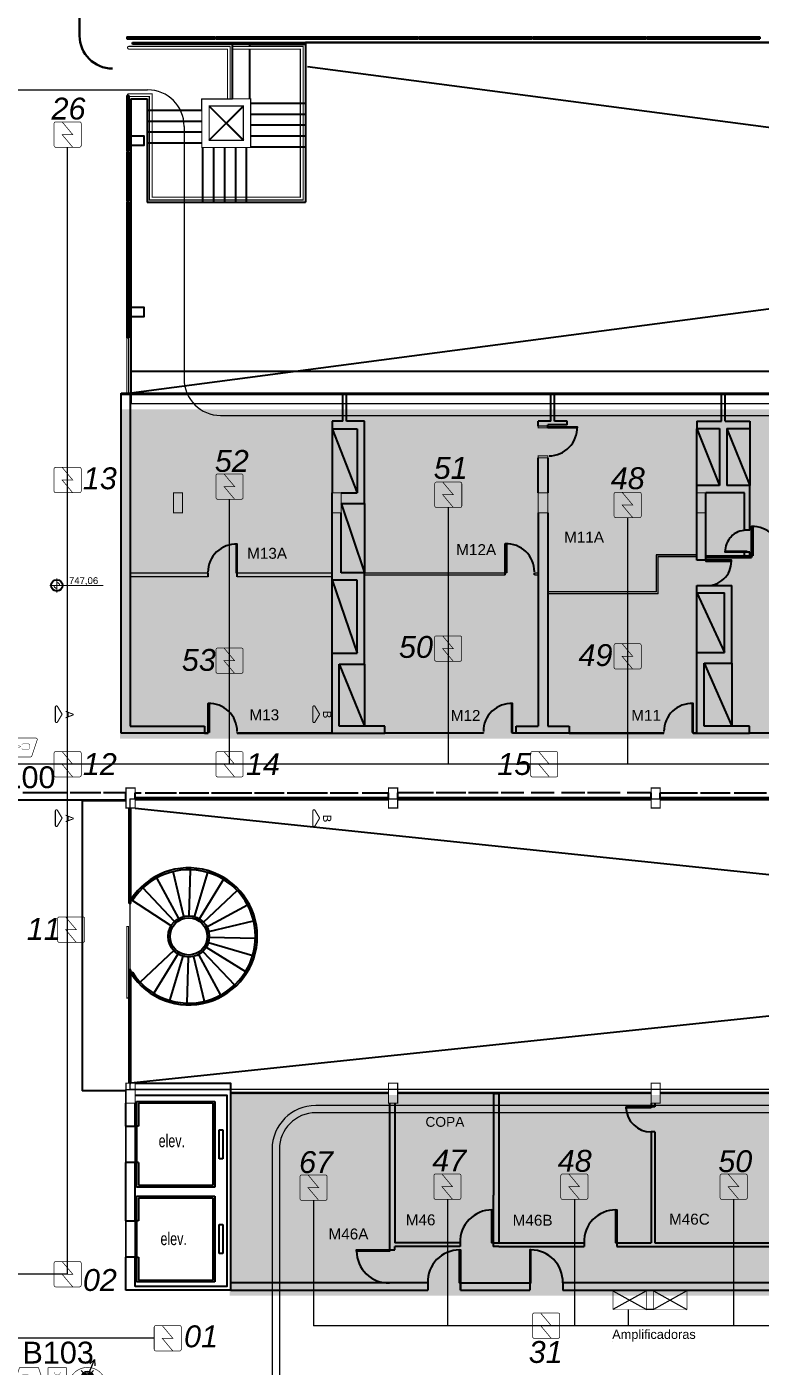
# Model space of a CAD drawing. Header units: metres. Extents: x -331 to 2982, y 362 to 2539.
# Drawn here: x 795.19 to 815.3, y 941.8 to 978.54 of the extents above; entities that cross this region are included whole.
import ezdxf
from ezdxf.enums import TextEntityAlignment as Align

# ---------------------------------------------------------------- set-up
doc = ezdxf.new("R2010")
doc.units = ezdxf.units.M
doc.layers.get('0').update_dxf_attribs({"color": 251})
doc.layers.add('_salas', color=251, linetype='Continuous', plot=False)
doc.layers.add('Botoeira_antiga', color=74, linetype='Continuous', lineweight=30)
for name, color, linetype in [('CX', 251, 'Continuous'), ('DET. FUMAÇA', 1, 'Continuous'), ('Div', 251, 'Continuous'), ('Est', 251, 'Continuous'), ('Pis', 251, 'Continuous'), ('vid', 251, 'Continuous')]:
    doc.layers.add(name, color=color, linetype=linetype)
doc.styles.add('ARIAL', font='arial.ttf')
doc.styles.get("Standard").update_dxf_attribs({"font": 'arial.ttf', "height": 0.3})
doc.styles.add('X3G_ENTITY_14169A73', font='arial.ttf', dxfattribs={"height": 0.6})
doc.styles.add('X3G_ENTITY_14169ADA', font='arial.ttf', dxfattribs={"height": 0.6})
doc.styles.add('X3G_ENTITY_14169C00', font='arial.ttf', dxfattribs={"height": 0.6})
doc.styles.add('X3G_ENTITY_14169C08', font='arial.ttf', dxfattribs={"height": 0.6})
doc.styles.add('X3G_ENTITY_14169C10', font='arial.ttf', dxfattribs={"height": 0.6})
doc.styles.add('X3G_ENTITY_14169C18', font='arial.ttf', dxfattribs={"height": 0.6})
doc.styles.add('X3G_ENTITY_14169C7B', font='arial.ttf', dxfattribs={"height": 0.6})
doc.styles.add('X3G_ENTITY_14169C7D', font='arial.ttf', dxfattribs={"height": 0.6})
doc.styles.add('X3G_ENTITY_14169C7F', font='arial.ttf', dxfattribs={"height": 0.6})
doc.styles.add('X3G_ENTITY_14169C81', font='arial.ttf', dxfattribs={"height": 0.6})
doc.styles.add('X3G_ENTITY_14169C83', font='arial.ttf', dxfattribs={"height": 0.6})
doc.styles.add('X3G_ENTITY_14169CCD', font='arial.ttf', dxfattribs={"height": 0.6})
doc.styles.add('X3G_ENTITY_14169CCF', font='arial.ttf', dxfattribs={"height": 0.6})
doc.styles.add('X3G_ENTITY_14169CD1', font='arial.ttf', dxfattribs={"height": 0.6})
doc.styles.add('X3G_ENTITY_14169CD3', font='arial.ttf', dxfattribs={"height": 0.6})
doc.styles.add('X3G_ENTITY_14169CD5', font='arial.ttf', dxfattribs={"height": 0.6})
doc.styles.add('X3G_ENTITY_14169CD7', font='arial.ttf', dxfattribs={"height": 0.6})
doc.styles.add('X3G_ENTITY_14169DB4', font='arial.ttf', dxfattribs={"height": 0.6})
doc.styles.add('X3G_ENTITY_14169DBC', font='arial.ttf', dxfattribs={"height": 0.6})
doc.styles.add('X3G_ENTITY_14169DDF', font='arial.ttf', dxfattribs={"height": 0.25})
doc.styles.add('X3G_ENTITY_1416B692', font='arial.ttf', dxfattribs={"height": 0.6})
doc.styles.add('X3G_ENTITY_1416B6E2', font='arial.ttf', dxfattribs={"height": 0.6})

# ---------------------------------------------------------------- blocks, each defined once
blk = doc.blocks.new('Detector de fumaça')
at = {"layer": 'DET. FUMAÇA', "linetype": 'Continuous', "lineweight": 15, "const_width": 0.0187}
blk.add_lwpolyline([(774.599, 539.816), (775.249, 539.816, -0.414214), (775.296, 539.769), (775.296, 539.167, -0.414214), (775.249, 539.12), (774.599, 539.12, -0.414214), (774.553, 539.167), (774.553, 539.769, -0.414214)], format="xyb", close=True, dxfattribs=at)
blk.add_lwpolyline([(774.773, 539.816), (775.064, 539.468), (774.773, 539.468), (775.064, 539.12)], dxfattribs=at)
blk = doc.blocks.new('WEW')
at = {"color": 1, "lineweight": 0, "true_color": 0xe60000}
for p, q in [((1781.244, 994.005), (1781.439, 994.482)), ((1781.439, 994.482), (1781.308, 994.36)), ((1781.439, 994.482), (1781.447, 994.302)), ((1781.075, 994.175), (1781.413, 993.836)), ((1781.413, 994.175), (1781.075, 993.836))]:
    blk.add_line(p, q, dxfattribs=at)
at = {"color": 1, "true_color": 0xe60000, "const_width": 0.0172}
for points in [[(1779.259, 993.747), (1780.023, 993.747, 0.511918), (1780.056, 993.793), (1779.907, 994.24, 0.322823), (1779.874, 994.263), (1779.408, 994.263, 0.322823), (1779.375, 994.24), (1779.226, 993.793, 0.511918)], [(1780.193, 994.263), (1780.641, 994.263, -0.414214), (1780.675, 994.229), (1780.675, 993.782, -0.414214), (1780.641, 993.747), (1780.193, 993.747, -0.414214), (1780.159, 993.782), (1780.159, 994.229, -0.414214)], [(1780.764, 993.748), (1781.724, 993.748, 0.435311), (1781.759, 993.784, 0.930949), (1780.73, 993.784, 0.435311)]]:
    blk.add_lwpolyline(points, format="xyb", close=True, dxfattribs=at)
at = {"color": 1, "true_color": 0xe60000, "const_width": 0.0086}
for points in [[(1779.463, 994.06), (1779.617, 994.06), (1779.652, 994.026), (1779.652, 993.936), (1779.617, 993.902), (1779.463, 993.902), (1779.428, 993.936), (1779.428, 994.026)], [(1779.832, 993.936), (1779.832, 994.026), (1779.802, 994.044), (1779.679, 993.981), (1779.802, 993.918)]]:
    blk.add_lwpolyline(points, close=True, dxfattribs=at)
for points in [[(1780.336, 994.135), (1780.338, 994.117), (1780.344, 994.099), (1780.351, 994.088), (1780.365, 994.073), (1780.373, 994.067), (1780.386, 994.06), (1780.397, 994.057), (1780.413, 994.055), (1780.421, 994.055), (1780.431, 994.056), (1780.45, 994.062), (1780.464, 994.07), (1780.477, 994.082), (1780.488, 994.096), (1780.494, 994.11), (1780.497, 994.122), (1780.498, 994.13), (1780.498, 994.136)], [(1780.417, 993.837), (1780.417, 994.055)]]:
    blk.add_lwpolyline(points, dxfattribs=at)
at = {"color": 1, "lineweight": 0, "true_color": 0xe60000}
for radius in [0.158, 0.119, 0.0774]:
    blk.add_circle((1781.244, 994.005), radius, dxfattribs=at)
blk = doc.blocks.new('XR_BL2_2 PAV_REV02$0$PILAR_PASSARELA')
at = {"layer": 'Est'}
blk.add_lwpolyline([(-20, 12.5), (20, 12.5), (20, -12.5), (-20, -12.5)], close=True, dxfattribs=at)
blk = doc.blocks.new('porta .8')
at = {"layer": 'CX', "ltscale": 8}
blk.add_lwpolyline([(0.03, 0), (0, 0), (0, 0.8), (0.03, 0.8)], close=True, dxfattribs=at)
at = {"layer": 'CX', "color": 1, "ltscale": 8}
blk.add_arc((0.029, 0.03), 0.771, 0, 92.1894, dxfattribs=at)

msp = doc.modelspace()

# ---------------------------------------------------------------- hatches: boundary and pattern name
at = {"layer": '_salas', "transparency": 33554559}
h = msp.add_hatch(color=256, dxfattribs=at)
h.dxf.hatch_style = 1
h.paths.add_polyline_path([(870.156, 968.046), (797.751, 968.046), (797.751, 959.011), (870.156, 959.011)])
h = msp.add_hatch(color=256, dxfattribs=at)
h.dxf.hatch_style = 1
h.paths.add_polyline_path([(864.556, 949.236), (800.756, 949.236), (800.756, 943.736), (864.556, 943.736)])

# ---------------------------------------------------------------- linework, layer by layer
at = {"lineweight": 0}
for p, q in [((866.078, 978.108), (802.833, 978.108)), ((802.833, 978.108), (802.833, 978.069))]:
    msp.add_line(p, q, dxfattribs=at)
for points in [[(798.493, 976.249), (799.993, 976.249), (799.993, 976.569), (800.833, 976.569), (800.833, 978.069), (802.833, 978.069), (802.833, 973.729), (798.493, 973.729)], [(870.049, 949.386), (798.029, 949.386), (798.029, 957.366), (870.049, 957.366)], [(797.914, 949.386), (800.789, 949.386), (800.789, 943.886), (797.914, 943.886)]]:
    msp.add_lwpolyline(points, close=True, dxfattribs=at)
msp.add_lwpolyline([(798.493, 976.249), (798.493, 976.569), (798.053, 976.569), (798.053, 968.206), (870.859, 968.212), (870.858, 976.568), (870.418, 976.568), (870.418, 976.248)], dxfattribs=at)
at = {"layer": 'Botoeira_antiga'}
msp.add_line((796.641, 978.298), (796.641, 981.092), dxfattribs=at)
msp.add_arc((797.541, 978.298), 0.9, 180, 270, dxfattribs=at)
at = {"layer": 'CX', "ltscale": 8}
for points in [[(815.099, 964.031), (815.069, 964.031), (815.069, 964.831), (815.099, 964.831)], [(800.934, 963.551), (800.964, 963.551), (800.964, 964.351), (800.934, 964.351)], [(808.344, 963.561), (808.314, 963.561), (808.314, 964.361), (808.344, 964.361)], [(813.814, 963.912), (813.814, 963.882), (814.514, 963.882), (814.514, 963.912)], [(814.944, 964.154), (814.944, 964.131), (814.344, 964.131), (814.344, 964.154)], [(800.194, 959.181), (800.164, 959.181), (800.164, 959.981), (800.194, 959.981)], [(808.484, 959.181), (808.514, 959.181), (808.514, 959.981), (808.484, 959.981)], [(813.434, 959.181), (813.464, 959.181), (813.464, 959.981), (813.434, 959.981)], [(807.979, 945.186), (807.949, 945.186), (807.949, 946.086), (807.979, 946.086)], [(811.374, 945.186), (811.344, 945.186), (811.344, 946.086), (811.374, 946.086)], [(805.139, 944.986), (805.139, 944.956), (804.239, 944.956), (804.239, 944.986)], [(807.089, 944.086), (807.059, 944.086), (807.059, 944.986), (807.089, 944.986)], [(808.989, 944.086), (809.019, 944.086), (809.019, 944.986), (808.989, 944.986)]]:
    msp.add_lwpolyline(points, close=True, dxfattribs=at)
at = {"layer": 'CX', "color": 251, "ltscale": 8, "true_color": 0x606060}
for centre, radius, start, end in [((814.921, 964.153), 0.578, 90, 182.1894), ((815.098, 964.061), 0.771, 0, 92.1894), ((800.934, 963.581), 0.771, 87.8106, 180), ((808.343, 963.591), 0.771, 0, 92.1894), ((813.843, 963.882), 0.671, 267.4911, 0), ((800.193, 959.211), 0.771, 0, 92.1894), ((808.484, 959.211), 0.771, 87.8106, 180), ((813.434, 959.211), 0.771, 87.8106, 180), ((807.949, 945.216), 0.871, 90, 181.942), ((811.344, 945.216), 0.871, 90, 181.942), ((805.109, 944.956), 0.871, 180, 271.942), ((807.059, 944.116), 0.871, 90, 181.942), ((809.019, 944.116), 0.871, 358.058, 90)]:
    msp.add_arc(centre, radius, start, end, dxfattribs=at)
at = {"layer": 'DET. FUMAÇA', "color": 144, "linetype": 'Continuous', "lineweight": 0}
msp.add_lwpolyline([(812.375, 943.353), (812.184, 943.353)], dxfattribs=at)
at = {"layer": 'Div', "color": 230, "linetype": 'Continuous', "lineweight": 0}
for p, q in [((794.265, 976.812), (798.508, 976.812)), ((799.508, 975.812), (799.508, 968.879)), ((800.508, 967.879), (876.31, 967.879)), ((876.51, 948.95), (803.119, 948.95)), ((876.51, 948.75), (803.119, 948.75)), ((801.919, 947.75), (801.919, 937.348)), ((802.119, 947.75), (802.119, 937.348))]:
    msp.add_line(p, q, dxfattribs=at)
at = {"layer": 'Div', "color": 150, "linetype": 'Continuous', "lineweight": 0}
for p, q in [((796.314, 944.321), (796.314, 975.239)), ((800.753, 958.312), (800.753, 965.582)), ((806.751, 965.356), (806.751, 958.312)), ((811.669, 965.077), (811.669, 958.312)), ((871.965, 958.312), (772.389, 958.312)), ((803.057, 946.349), (803.057, 942.91)), ((806.728, 946.375), (806.728, 942.91)), ((810.208, 946.375), (810.208, 942.91)), ((814.576, 946.375), (814.576, 942.91)), ((796.314, 944.321), (772.96, 944.321)), ((811.686, 943.353), (811.686, 942.91)), ((812.169, 942.91), (803.057, 942.91)), ((888.337, 942.91), (812.169, 942.91)), ((798.687, 942.565), (794.587, 942.565))]:
    msp.add_line(p, q, dxfattribs=at)
at = {"layer": 'Div', "lineweight": 0}
for p, q in [((813.814, 963.981), (813.814, 964.031)), ((800.164, 963.451), (800.164, 963.551)), ((800.964, 963.451), (800.964, 963.551)), ((808.314, 963.511), (808.314, 963.561)), ((809.114, 963.511), (809.114, 963.561))]:
    msp.add_line(p, q, dxfattribs=at)
at = {"layer": 'Div', "lineweight": 0, "ltscale": 0.8}
for p, q in [((813.814, 964.031), (815.069, 964.031)), ((813.814, 963.981), (815.069, 963.981)), ((815.069, 964.031), (815.069, 963.981))]:
    msp.add_line(p, q, dxfattribs=at)
at = {"layer": 'Div', "color": 182, "linetype": 'Continuous', "lineweight": 0}
for p, q in [((811.266, 943.865), (812.184, 943.353)), ((812.184, 943.865), (811.266, 943.353)), ((812.375, 943.865), (813.293, 943.353)), ((813.293, 943.865), (812.375, 943.353))]:
    msp.add_line(p, q, dxfattribs=at)
at = {"layer": 'Div', "linetype": 'Continuous', "lineweight": 0}
for points in [[(812.459, 963.041), (812.459, 964.061), (813.564, 964.061)], [(812.509, 962.991), (812.509, 964.011), (813.564, 964.011)]]:
    msp.add_lwpolyline(points, dxfattribs=at)
at = {"layer": 'Div', "lineweight": 0}
for points in [[(800.164, 963.551), (798.033, 963.551)], [(803.564, 963.551), (800.964, 963.551)], [(804.454, 963.561), (808.314, 963.561)], [(804.454, 963.511), (808.314, 963.511)], [(809.114, 963.561), (809.214, 963.561)], [(809.114, 963.511), (809.214, 963.511)], [(800.164, 963.451), (798.033, 963.451)], [(803.564, 963.451), (800.964, 963.451)], [(812.459, 963.041), (809.484, 963.041)], [(812.509, 962.991), (809.484, 962.991)]]:
    msp.add_lwpolyline(points, dxfattribs=at)
at = {"layer": 'Div', "color": 182, "linetype": 'Continuous', "lineweight": 0, "const_width": 0.0168}
for points in [[(811.266, 943.865), (812.184, 943.865), (812.184, 943.353), (811.266, 943.353)], [(812.375, 943.865), (813.293, 943.865), (813.293, 943.353), (812.375, 943.353)]]:
    msp.add_lwpolyline(points, close=True, dxfattribs=at)
at = {"layer": 'Div', "color": 230, "linetype": 'Continuous', "lineweight": 0}
for centre, radius, start, end in [((798.508, 975.812), 1, 0, 90), ((800.508, 968.879), 1, 180, 270), ((803.119, 947.75), 1.2, 90, 180), ((803.119, 947.75), 1, 90, 180)]:
    msp.add_arc(centre, radius, start, end, dxfattribs=at)
at = {"layer": 'Pis'}
for p, q in [((797.939, 978.264), (797.939, 978.214)), ((797.939, 978.264), (800.359, 978.264)), ((797.939, 978.214), (800.359, 978.214)), ((800.375, 978.264), (800.375, 978.214)), ((800.375, 978.264), (802.796, 978.264)), ((800.375, 978.214), (802.796, 978.214)), ((802.812, 978.264), (802.812, 978.214)), ((802.812, 978.264), (805.921, 978.264)), ((802.812, 978.214), (805.921, 978.214)), ((805.921, 978.264), (805.921, 978.214)), ((805.937, 978.264), (805.937, 978.214)), ((805.937, 978.264), (809.046, 978.264)), ((805.937, 978.214), (809.046, 978.214)), ((809.046, 978.264), (809.046, 978.214)), ((809.062, 978.264), (809.062, 978.214)), ((809.062, 978.264), (812.171, 978.264)), ((809.062, 978.214), (812.171, 978.214)), ((812.171, 978.264), (812.171, 978.214)), ((812.185, 978.264), (812.185, 978.214)), ((812.185, 978.264), (815.294, 978.264)), ((812.185, 978.214), (815.294, 978.214)), ((815.294, 978.264), (815.294, 978.214)), ((798.094, 978.108), (870.859, 978.108)), ((798.094, 978.069), (798.094, 978.108)), ((800.833, 978.069), (798.094, 978.069)), ((800.833, 976.569), (800.833, 978.069)), ((801.313, 978.007), (801.313, 978.069)), ((801.313, 978.069), (802.833, 978.069)), ((801.313, 976.569), (801.313, 977.931)), ((866.078, 978.108), (802.833, 978.108)), ((802.833, 978.108), (802.833, 978.069)), ((802.833, 978.069), (802.833, 973.729)), ((866.058, 977.456), (798.054, 968.489)), ((802.894, 977.455), (870.859, 968.489)), ((797.939, 976.656), (797.989, 976.656)), ((797.939, 976.656), (797.939, 975.13)), ((797.989, 976.656), (797.989, 975.13)), ((798.053, 976.569), (798.493, 976.569)), ((798.053, 975.543), (798.053, 976.569)), ((798.493, 976.569), (798.493, 973.729)), ((800.193, 976.369), (801.133, 975.429)), ((800.193, 975.429), (801.133, 976.369)), ((800.213, 976.349), (801.113, 975.449)), ((800.213, 975.449), (801.113, 976.349)), ((801.333, 976.449), (802.833, 976.449)), ((799.993, 976.249), (798.493, 976.249)), ((801.333, 976.149), (802.833, 976.149)), ((799.993, 975.949), (798.493, 975.949)), ((799.993, 975.649), (798.493, 975.649)), ((801.333, 975.849), (802.833, 975.849)), ((798.054, 970.841), (798.054, 975.293)), ((799.993, 975.349), (798.493, 975.349)), ((800.013, 975.229), (800.013, 973.729)), ((800.313, 975.229), (800.313, 973.729)), ((800.613, 975.229), (800.613, 973.729)), ((800.913, 975.229), (800.913, 973.729)), ((801.213, 975.229), (801.213, 973.729)), ((801.333, 975.549), (802.833, 975.549)), ((801.333, 975.249), (802.833, 975.249)), ((797.939, 975.13), (797.989, 975.13)), ((797.939, 975.114), (797.989, 975.114)), ((797.939, 975.114), (797.939, 973.746)), ((797.989, 975.114), (797.989, 973.746)), ((797.939, 973.746), (797.989, 973.746)), ((797.989, 973.73), (797.939, 973.73)), ((797.939, 973.73), (797.939, 971.88)), ((797.989, 973.73), (797.989, 971.88)), ((798.493, 973.729), (802.833, 973.729)), ((797.989, 971.88), (797.939, 971.88)), ((797.989, 971.864), (797.939, 971.864)), ((797.939, 971.864), (797.939, 970.014)), ((797.989, 971.864), (797.989, 970.014)), ((798.054, 968.489), (798.054, 970.591)), ((797.989, 970.014), (797.939, 970.014)), ((869.959, 969.086), (798.033, 969.086)), ((797.783, 968.489), (869.959, 968.489)), ((797.783, 968.469), (797.783, 968.489)), ((797.783, 959.161), (797.783, 968.469)), ((797.783, 968.469), (799.664, 968.469)), ((798.033, 968.469), (798.033, 959.361)), ((799.664, 968.469), (803.964, 968.469)), ((803.864, 967.721), (803.864, 968.469)), ((803.864, 968.469), (803.964, 968.469)), ((803.964, 968.469), (809.664, 968.469)), ((803.964, 967.721), (803.964, 968.469)), ((809.564, 967.721), (809.564, 968.469)), ((809.664, 968.469), (809.564, 968.469)), ((809.664, 968.469), (814.341, 968.469)), ((809.664, 967.721), (809.664, 968.469)), ((814.241, 967.721), (814.241, 968.469)), ((814.341, 968.469), (814.241, 968.469)), ((814.341, 968.469), (819.664, 968.469)), ((814.341, 967.721), (814.341, 968.469)), ((803.564, 967.721), (803.564, 967.521)), ((803.864, 967.721), (803.564, 967.721)), ((803.564, 967.511), (804.254, 967.511)), ((803.564, 967.511), (803.564, 965.761)), ((803.564, 967.511), (804.254, 965.761)), ((804.454, 967.721), (803.964, 967.721)), ((804.254, 967.511), (804.254, 965.761)), ((804.454, 965.461), (804.454, 967.721)), ((809.214, 967.591), (809.214, 967.721)), ((809.564, 967.721), (809.214, 967.721)), ((810.014, 967.621), (809.484, 967.621)), ((809.484, 967.591), (809.484, 967.621)), ((810.014, 967.721), (809.664, 967.721)), ((810.014, 967.621), (810.014, 967.721)), ((813.564, 967.721), (814.241, 967.721)), ((813.564, 967.721), (813.564, 967.521)), ((813.564, 967.521), (814.191, 967.521)), ((813.564, 965.961), (813.564, 967.511)), ((813.564, 967.511), (814.191, 965.961)), ((814.191, 967.521), (814.191, 965.961)), ((814.341, 967.721), (815.019, 967.721)), ((814.391, 967.521), (815.019, 967.521)), ((814.391, 967.521), (814.391, 965.961)), ((814.391, 967.511), (815.019, 965.961)), ((815.019, 967.721), (815.019, 967.521)), ((815.019, 967.511), (815.019, 965.961)), ((809.214, 965.761), (809.214, 966.721)), ((809.484, 966.721), (809.484, 965.761)), ((803.564, 963.361), (803.564, 965.761)), ((803.814, 965.761), (804.254, 965.761)), ((814.191, 965.961), (813.564, 965.961)), ((813.564, 963.912), (813.564, 965.961)), ((813.814, 963.912), (813.814, 965.761)), ((814.869, 965.761), (813.814, 965.761)), ((815.019, 965.961), (814.391, 965.961)), ((814.869, 964.731), (814.869, 965.761)), ((815.019, 964.731), (815.019, 965.961)), ((803.814, 965.461), (804.454, 965.461)), ((803.814, 965.461), (804.454, 963.561)), ((804.454, 965.461), (804.454, 963.561)), ((803.814, 963.561), (803.814, 965.211)), ((809.214, 965.211), (809.214, 959.361)), ((809.484, 965.211), (809.484, 959.361)), ((815.019, 964.731), (814.869, 964.731)), ((813.814, 963.912), (813.564, 963.912)), ((813.814, 963.981), (813.814, 964.031)), ((813.814, 964.031), (815.069, 964.031)), ((813.814, 963.981), (815.069, 963.981)), ((814.869, 964.031), (814.869, 964.131)), ((815.019, 964.131), (814.869, 964.131)), ((814.869, 964.031), (815.019, 964.031)), ((815.019, 964.031), (815.019, 964.131)), ((815.069, 964.031), (815.069, 963.981)), ((800.164, 963.451), (800.164, 963.551)), ((800.964, 963.451), (800.964, 963.551)), ((804.454, 963.561), (803.814, 963.561)), ((804.454, 961.061), (804.454, 963.561)), ((808.314, 963.511), (808.314, 963.561)), ((809.114, 963.511), (809.114, 963.561)), ((803.564, 961.361), (803.564, 963.361)), ((804.254, 963.361), (803.564, 963.361)), ((803.564, 963.361), (804.254, 961.361)), ((804.254, 961.361), (804.254, 963.361)), ((813.564, 963.212), (814.524, 963.212)), ((813.564, 963.012), (813.564, 963.212)), ((814.524, 961.081), (814.524, 963.212)), ((813.564, 963.012), (814.324, 963.012)), ((813.564, 961.381), (813.564, 963.012)), ((813.564, 963.012), (814.324, 961.381)), ((814.324, 961.381), (814.324, 963.012)), ((803.564, 961.361), (804.254, 961.361)), ((803.564, 959.161), (803.564, 961.361)), ((813.564, 959.161), (813.564, 961.381)), ((813.564, 961.381), (814.324, 961.381)), ((803.764, 961.061), (804.454, 961.061)), ((803.764, 959.361), (803.764, 961.061)), ((803.764, 961.061), (804.454, 959.361)), ((804.454, 961.061), (804.454, 959.361)), ((813.764, 959.361), (813.764, 961.081)), ((813.764, 961.081), (814.524, 961.081)), ((813.764, 961.081), (814.524, 959.361)), ((814.524, 961.081), (814.524, 959.361)), ((800.064, 959.161), (797.783, 959.161)), ((798.033, 959.361), (800.064, 959.361)), ((800.064, 959.361), (800.064, 959.161)), ((800.064, 959.161), (800.164, 959.161)), ((800.064, 959.161), (800.164, 959.161)), ((800.064, 959.161), (800.164, 959.161)), ((800.164, 959.161), (800.164, 959.181)), ((800.164, 959.161), (800.164, 959.181)), ((800.164, 959.161), (800.164, 959.181)), ((800.964, 959.161), (800.964, 959.181)), ((800.964, 959.161), (803.564, 959.161)), ((803.564, 959.161), (805.014, 959.161)), ((805.014, 959.361), (803.764, 959.361)), ((805.014, 959.161), (805.014, 959.361)), ((807.714, 959.161), (805.014, 959.161)), ((807.714, 959.161), (807.714, 959.181)), ((808.514, 959.161), (808.514, 959.181)), ((808.514, 959.161), (808.514, 959.181)), ((808.614, 959.161), (808.514, 959.161)), ((808.614, 959.161), (808.514, 959.161)), ((808.614, 959.361), (809.214, 959.361)), ((808.614, 959.161), (808.614, 959.361)), ((810.064, 959.161), (808.614, 959.161)), ((809.484, 959.361), (810.064, 959.361)), ((810.064, 959.361), (810.064, 959.161)), ((810.064, 959.161), (812.664, 959.161)), ((812.664, 959.161), (812.664, 959.181)), ((813.464, 959.161), (813.464, 959.181)), ((813.464, 959.161), (813.464, 959.181)), ((813.464, 959.161), (813.564, 959.161)), ((813.564, 959.161), (815.014, 959.161)), ((815.014, 959.361), (813.764, 959.361)), ((815.014, 959.161), (815.014, 959.361)), ((815.974, 959.161), (815.014, 959.161)), ((792.939, 957.336), (797.914, 957.336)), ((796.306, 957.526), (795.084, 957.526)), ((797.226, 957.526), (796.381, 957.526)), ((796.714, 957.311), (796.714, 949.356)), ((797.914, 957.311), (796.714, 957.311)), ((796.734, 957.311), (796.714, 957.311)), ((797.914, 957.526), (797.301, 957.526)), ((797.914, 957.336), (797.914, 957.526)), ((798.164, 957.526), (798.334, 957.526)), ((798.164, 957.346), (798.164, 957.526)), ((798.164, 957.396), (805.114, 957.396)), ((798.164, 957.346), (805.114, 957.346)), ((798.164, 957.346), (805.114, 957.346)), ((798.444, 957.526), (799.301, 957.526)), ((799.376, 957.526), (800.187, 957.526)), ((800.262, 957.526), (801.367, 957.526)), ((801.442, 957.526), (802.255, 957.526)), ((802.33, 957.526), (803.436, 957.526)), ((803.511, 957.526), (804.284, 957.526)), ((804.394, 957.526), (805.114, 957.526)), ((805.114, 957.346), (805.114, 957.526)), ((806.347, 957.526), (805.364, 957.526)), ((805.364, 957.346), (805.364, 957.526)), ((805.364, 957.396), (812.314, 957.396)), ((805.364, 957.346), (812.314, 957.346)), ((812.314, 957.346), (805.364, 957.346)), ((807.235, 957.526), (806.422, 957.526)), ((808.122, 957.526), (807.31, 957.526)), ((808.824, 957.526), (808.197, 957.526)), ((809.654, 957.526), (809.024, 957.526)), ((810.495, 957.526), (809.854, 957.526)), ((811.467, 957.526), (810.57, 957.526)), ((812.314, 957.526), (811.652, 957.526)), ((812.314, 957.346), (812.314, 957.526)), ((812.564, 957.526), (813.589, 957.526)), ((812.564, 957.346), (812.564, 957.526)), ((812.564, 957.396), (819.514, 957.396)), ((812.564, 957.346), (819.514, 957.346)), ((812.564, 957.346), (819.514, 957.346)), ((813.664, 957.526), (814.484, 957.526)), ((814.594, 957.526), (815.475, 957.526)), ((797.999, 954.488), (797.999, 957.111)), ((798.029, 957.111), (798.049, 957.111)), ((869.889, 957.111), (798.049, 949.561)), ((798.049, 954.488), (798.049, 957.111)), ((798.164, 957.111), (870.029, 949.561)), ((799.65, 954.152), (799.684, 955.417)), ((799.365, 954.084), (798.763, 955.197)), ((799.503, 954.137), (799.209, 955.368)), ((799.795, 954.129), (800.156, 955.342)), ((799.93, 954.069), (800.592, 955.147)), ((799.246, 953.998), (798.376, 954.917)), ((800.044, 953.976), (800.963, 954.845)), ((798.049, 954.488), (797.999, 954.488)), ((799.153, 953.883), (798.049, 954.598)), ((800.131, 953.856), (801.243, 954.459)), ((800.184, 953.719), (801.414, 954.012)), ((800.199, 953.572), (801.463, 953.537)), ((799.224, 953.199), (798.305, 952.33)), ((800.022, 953.177), (800.892, 952.258)), ((800.115, 953.292), (801.193, 952.629)), ((800.176, 953.426), (801.388, 953.065)), ((799.338, 953.106), (798.676, 952.029)), ((799.473, 953.046), (799.112, 951.834)), ((799.618, 953.023), (799.584, 951.758)), ((799.765, 953.038), (800.059, 951.808)), ((799.903, 953.091), (800.505, 951.978)), ((797.999, 949.561), (797.999, 952.669)), ((798.049, 952.669), (797.999, 952.669)), ((798.049, 949.561), (798.049, 952.669)), ((798.09, 952.605), (798.049, 952.577)), ((798.029, 949.561), (798.049, 949.561)), ((798.164, 949.561), (800.789, 949.561)), ((800.689, 949.561), (800.789, 949.561)), ((800.789, 943.886), (800.789, 949.561)), ((797.914, 949.356), (796.714, 949.356)), ((798.164, 949.236), (800.689, 949.236)), ((800.689, 943.986), (800.689, 949.236)), ((805.114, 949.296), (800.789, 949.296)), ((805.114, 949.276), (800.789, 949.276)), ((812.314, 949.296), (805.364, 949.296)), ((812.314, 949.276), (805.364, 949.276)), ((807.989, 949.276), (807.989, 946.486)), ((807.989, 949.276), (808.139, 949.276)), ((808.139, 949.276), (808.139, 945.186)), ((811.574, 949.276), (811.474, 949.276)), ((819.514, 949.296), (812.564, 949.296)), ((819.514, 949.276), (812.564, 949.276)), ((797.914, 948.386), (797.914, 949.011)), ((798.164, 948.386), (798.164, 949.011)), ((798.204, 949.061), (800.354, 949.061)), ((798.204, 948.386), (798.204, 949.061)), ((800.304, 949.011), (798.254, 949.011)), ((798.254, 949.011), (798.254, 948.386)), ((800.304, 946.761), (800.304, 949.011)), ((800.354, 949.061), (800.354, 946.711)), ((805.139, 949.011), (805.139, 945.086)), ((805.289, 949.011), (805.289, 945.186)), ((811.624, 948.916), (811.624, 948.886)), ((811.624, 948.916), (812.314, 948.916)), ((812.314, 948.886), (811.624, 948.886)), ((812.314, 949.011), (812.314, 948.916)), ((812.414, 948.916), (812.314, 948.916)), ((812.314, 948.916), (812.314, 948.886)), ((812.414, 949.011), (812.414, 948.916)), ((797.914, 948.386), (798.164, 948.386)), ((798.164, 948.386), (798.164, 947.386)), ((798.204, 948.386), (798.204, 947.386)), ((798.254, 948.386), (798.204, 948.386)), ((800.471, 947.486), (800.471, 948.286)), ((800.471, 948.286), (800.571, 948.286)), ((800.571, 948.286), (800.571, 947.486)), ((812.314, 948.226), (812.314, 945.186)), ((812.414, 948.226), (812.314, 948.226)), ((812.414, 948.226), (812.414, 945.186)), ((797.914, 945.786), (797.914, 947.386)), ((798.164, 947.386), (797.914, 947.386)), ((798.164, 945.786), (798.164, 947.386)), ((798.204, 946.711), (798.204, 947.386)), ((798.254, 947.386), (798.204, 947.386)), ((798.254, 947.386), (798.254, 946.761)), ((800.571, 947.486), (800.471, 947.486)), ((800.354, 946.711), (798.204, 946.711)), ((798.254, 946.761), (800.304, 946.761)), ((798.204, 946.461), (800.354, 946.461)), ((798.204, 945.786), (798.204, 946.461)), ((798.254, 946.411), (798.254, 945.786)), ((800.304, 946.411), (798.254, 946.411)), ((800.304, 944.161), (800.304, 946.411)), ((800.354, 946.461), (800.354, 944.111)), ((807.989, 945.186), (807.989, 946.486)), ((797.914, 945.786), (798.164, 945.786)), ((798.164, 945.786), (798.164, 944.786)), ((798.254, 945.786), (798.204, 945.786)), ((798.204, 945.786), (798.204, 944.786)), ((800.471, 944.886), (800.471, 945.686)), ((800.471, 945.686), (800.571, 945.686)), ((800.571, 945.686), (800.571, 944.886)), ((807.079, 945.186), (805.289, 945.186)), ((807.079, 945.186), (807.079, 945.086)), ((807.989, 945.186), (807.949, 945.186)), ((807.979, 945.186), (810.474, 945.186)), ((807.979, 945.186), (807.979, 945.086)), ((810.474, 945.186), (810.474, 945.086)), ((811.374, 945.186), (811.374, 945.086)), ((811.374, 945.186), (812.314, 945.186)), ((812.414, 945.186), (815.689, 945.186)), ((797.914, 943.886), (797.914, 944.786)), ((798.164, 944.786), (797.914, 944.786)), ((798.164, 943.986), (798.164, 944.786)), ((798.204, 944.111), (798.204, 944.786)), ((798.204, 944.786), (798.254, 944.786)), ((798.254, 944.786), (798.254, 944.161)), ((800.571, 944.886), (800.471, 944.886)), ((805.139, 945.086), (805.139, 944.986)), ((805.139, 944.986), (805.289, 944.986)), ((807.079, 945.086), (805.289, 945.086)), ((805.289, 944.986), (805.289, 945.086)), ((807.989, 945.086), (807.979, 945.086)), ((808.139, 945.086), (807.989, 945.086)), ((808.139, 945.086), (810.474, 945.086)), ((811.374, 945.086), (811.574, 945.086)), ((811.574, 945.086), (815.689, 945.086)), ((800.689, 943.986), (798.164, 943.986)), ((800.354, 944.111), (798.204, 944.111)), ((798.254, 944.161), (800.304, 944.161)), ((806.189, 944.086), (800.789, 944.086)), ((806.189, 944.086), (806.189, 943.886)), ((807.089, 944.086), (807.089, 943.886)), ((807.089, 944.086), (808.989, 944.086)), ((807.089, 943.886), (807.089, 944.086)), ((808.989, 944.086), (808.989, 943.886)), ((808.989, 944.086), (808.989, 943.886)), ((818.739, 944.086), (809.889, 944.086)), ((809.889, 944.086), (809.889, 943.886)), ((800.789, 943.886), (797.914, 943.886)), ((800.789, 943.886), (806.189, 943.886)), ((807.089, 943.886), (808.989, 943.886)), ((809.889, 943.886), (818.739, 943.886))]:
    msp.add_line(p, q, dxfattribs=at)
at = {"layer": 'Pis', "const_width": 0.03}
for points in [[(800.833, 978.007), (802.771, 978.007), (802.771, 973.791), (798.555, 973.791), (798.555, 976.631), (797.993, 976.631, -1), (797.993, 976.707), (798.631, 976.707), (798.631, 973.867), (802.695, 973.867), (802.695, 977.931), (800.833, 977.931)], [(800.771, 976.569), (800.771, 978.007), (797.996, 978.007, 1), (797.996, 977.931), (800.695, 977.931), (800.695, 976.569)], [(796.018, 963.14, -0.414214), (795.94, 963.218, -1)], [(796.096, 963.218, 0.414214), (796.018, 963.296, 1)], [(796.163, 959.684), (796.035, 959.897, 0.760667), (795.978, 959.881), (795.978, 959.486, 0.760667), (796.035, 959.47), (796.163, 959.684)], [(803.225, 959.684), (803.097, 959.897, 0.760667), (803.039, 959.881), (803.039, 959.486, 0.760667), (803.097, 959.47), (803.225, 959.684)], [(796.163, 956.834), (796.035, 956.62, -0.760667), (795.978, 956.636), (795.978, 957.031, -0.760667), (796.035, 957.047), (796.163, 956.834)], [(803.225, 956.834), (803.097, 956.62, -0.760667), (803.039, 956.636), (803.039, 957.031, -0.760667), (803.097, 957.047), (803.225, 956.834)]]:
    msp.add_lwpolyline(points, format="xyb", dxfattribs=at)
for points in [[(798.493, 976.249), (799.993, 976.249), (799.993, 976.569), (800.833, 976.569), (800.833, 978.069), (802.833, 978.069), (802.833, 973.729), (798.493, 973.729)], [(801.333, 976.569), (799.993, 976.569), (799.993, 975.229), (801.333, 975.229)], [(801.133, 976.369), (801.133, 975.429), (800.193, 975.429), (800.193, 976.369)], [(797.939, 970.006), (797.989, 970.006), (797.989, 968.499), (797.939, 968.499)], [(809.484, 967.591), (809.214, 967.591), (809.214, 967.541), (809.484, 967.541)], [(809.484, 966.771), (809.214, 966.771), (809.214, 966.721), (809.484, 966.721)], [(799.214, 965.211), (799.214, 965.761), (799.464, 965.761), (799.464, 965.211)], [(803.564, 965.211), (803.564, 965.761), (803.814, 965.761), (803.814, 965.211)], [(803.564, 965.211), (803.564, 965.761), (803.814, 965.761), (803.814, 965.211)], [(809.214, 965.211), (809.214, 965.761), (809.484, 965.761), (809.484, 965.211)], [(813.564, 965.211), (813.564, 965.761), (813.814, 965.761), (813.814, 965.211)], [(797.914, 957.111), (797.914, 957.661), (798.164, 957.661), (798.164, 957.111)], [(805.114, 957.111), (805.114, 957.661), (805.364, 957.661), (805.364, 957.111)], [(812.314, 957.111), (812.314, 957.661), (812.564, 957.661), (812.564, 957.111)], [(870.049, 949.386), (798.029, 949.386), (798.029, 957.366), (870.049, 957.366)], [(797.938, 953.864), (797.938, 951.898), (797.985, 951.898), (797.985, 953.864)], [(797.914, 949.011), (797.914, 949.561), (798.164, 949.561), (798.164, 949.011)], [(805.114, 949.011), (805.114, 949.561), (805.364, 949.561), (805.364, 949.011)], [(812.314, 949.011), (812.314, 949.561), (812.564, 949.561), (812.564, 949.011)], [(797.914, 949.386), (800.789, 949.386), (800.789, 943.886), (797.914, 943.886)], [(798.164, 949.011), (797.914, 949.011), (797.914, 948.386), (798.164, 948.386)], [(798.164, 947.386), (797.914, 947.386), (797.914, 945.786), (798.164, 945.786)], [(800.789, 944.086), (806.189, 944.086), (806.189, 943.886), (800.789, 943.886)], [(809.889, 944.086), (818.739, 944.086), (818.739, 943.886), (809.889, 943.886)]]:
    msp.add_lwpolyline(points, close=True, dxfattribs=at)
for points in [[(798.493, 976.249), (798.493, 976.569), (798.053, 976.569), (798.053, 968.206), (870.859, 968.212), (870.858, 976.568), (870.418, 976.568), (870.418, 976.248)], [(812.459, 963.041), (812.459, 964.061), (813.564, 964.061)], [(812.509, 962.991), (812.509, 964.011), (813.564, 964.011)], [(800.164, 963.551), (798.033, 963.551)], [(800.164, 963.451), (798.033, 963.451)], [(803.564, 963.551), (800.964, 963.551)], [(803.564, 963.451), (800.964, 963.451)], [(804.454, 963.561), (808.314, 963.561)], [(804.454, 963.511), (808.314, 963.511)], [(809.114, 963.561), (809.214, 963.561)], [(809.114, 963.511), (809.214, 963.511)], [(795.823, 963.218), (797.294, 963.218)], [(796.018, 963.023), (796.018, 963.413)], [(812.459, 963.041), (809.484, 963.041)], [(812.509, 962.991), (809.484, 962.991)], [(800.164, 959.181), (800.064, 959.181)], [(800.164, 959.181), (800.064, 959.181)], [(800.164, 959.181), (800.064, 959.181)], [(803.564, 959.181), (800.964, 959.181)], [(805.014, 959.181), (807.714, 959.181)], [(808.514, 959.181), (808.614, 959.181)], [(808.514, 959.181), (808.614, 959.181)], [(812.664, 959.181), (810.064, 959.181)], [(813.564, 959.181), (813.464, 959.181)], [(815.014, 959.181), (815.974, 959.181)], [(798.164, 949.236), (800.689, 949.236), (800.689, 943.986), (798.164, 943.986), (798.164, 944.786), (797.914, 944.786), (797.914, 943.886), (800.789, 943.886), (800.789, 944.086), (800.789, 949.561), (800.689, 949.561), (798.164, 949.561)]]:
    msp.add_lwpolyline(points, dxfattribs=at)
at = {"layer": 'Pis'}
for centre, radius in [((796.018, 963.218), 0.156), ((799.634, 953.588), 0.565), ((799.634, 953.588), 0.51)]:
    msp.add_circle(centre, radius, dxfattribs=at)
for centre, radius, start, end in [((799.634, 953.588), 1.88, 212.511, 147.489), ((799.634, 953.588), 1.83, 212.4861, 147.5), ((812.314, 948.917), 0.691, 182.5874, 269.9587)]:
    msp.add_arc(centre, radius, start, end, dxfattribs=at)
at = {"layer": 'vid', "color": 182}
msp.add_line((811.246, 942.473), (811.246, 942.473), dxfattribs=at)
msp.add_line((811.246, 942.473), (811.246, 942.473), dxfattribs=at)
msp.add_line((811.246, 942.473), (811.246, 942.473), dxfattribs=at)

# ---------------------------------------------------------------- block references
at = {"lineweight": 0, "rotation": 180}
msp.add_blockref('WEW', (2574.706, 1952.777), dxfattribs=at)
at = {"lineweight": 0}
msp.add_blockref('WEW', (-984.386, -52.498), dxfattribs=at)
at = {"layer": 'DET. FUMAÇA', "linetype": 'Continuous', "lineweight": 0}
for p in [(21.39, 436.118), (21.39, 426.641), (25.829, 426.462), (31.827, 426.236), (36.745, 425.957), (31.823, 422.018), (36.745, 421.803), (25.829, 421.684), (21.39, 418.844), (25.829, 418.844), (34.458, 418.844), (21.487, 414.306), (28.133, 407.229), (31.804, 407.255), (35.284, 407.255), (39.652, 407.255), (21.39, 404.854), (34.51, 403.442), (24.134, 403.097)]:
    msp.add_blockref('Detector de fumaça', p, dxfattribs=at)
at = {"layer": 'Pis', "xscale": -0.01000000000021828, "yscale": 0.01000000000021828, "zscale": 0.01000000000021828, "rotation": 180}
for p in [(798.213, 975.418), (798.214, 970.716)]:
    msp.add_blockref('XR_BL2_2 PAV_REV02$0$PILAR_PASSARELA', p, dxfattribs=at)
at = {"layer": 'Pis', "rotation": 270}
msp.add_blockref('porta .8', (809.484, 967.571), dxfattribs=at)

# ---------------------------------------------------------------- texts
at = {"layer": 'Div', "color": 5, "linetype": 'Continuous', "lineweight": 0, "true_color": 0x0000ff, "char_height": 0.6, "attachment_point": 1}
for s, insert, style in [('{\\fArial|b0|i1|c0|p34;26}', (795.873, 976.599), 'X3G_ENTITY_14169C83'), ('{\\fArial|b0|i1|c0|p34;52}', (800.35, 966.933), 'X3G_ENTITY_14169CCD'), ('{\\fArial|b0|i1|c0|p34;13}', (796.73, 966.457), 'X3G_ENTITY_14169C81'), ('{\\fArial|b0|i1|c0|p34;51}', (806.35, 966.741), 'X3G_ENTITY_14169CD1'), ('{\\fArial|b0|i1|c0|p34;48}', (811.207, 966.458), 'X3G_ENTITY_14169CD5'), ('{\\fArial|b0|i1|c0|p34;50}', (805.399, 961.83), 'X3G_ENTITY_14169CD3'), ('{\\fArial|b0|i1|c0|p34;53}', (799.444, 961.474), 'X3G_ENTITY_14169CCF'), ('{\\fArial|b0|i1|c0|p34;49}', (810.321, 961.606), 'X3G_ENTITY_14169CD7'), ('{\\fArial|b0|i1|c0|p34;12}', (796.731, 958.616), 'X3G_ENTITY_14169C7F'), ('{\\fArial|b0|i1|c0|p34;14}', (801.203, 958.613), 'X3G_ENTITY_14169DBC'), ('{\\fArial|b0|i1|c0|p34;15}', (808.094, 958.618), 'X3G_ENTITY_14169DB4'), ('{\\fArial|b0|i1|c0|p34;11}', (795.194, 954.094), 'X3G_ENTITY_14169C7D'), ('{\\fArial|b0|i1|c0|p34;67}', (802.66, 947.697), 'X3G_ENTITY_14169C18'), ('{\\fArial|b0|i1|c0|p34;47}', (806.312, 947.741), 'X3G_ENTITY_14169C10'), ('{\\fArial|b0|i1|c0|p34;48}', (809.752, 947.732), 'X3G_ENTITY_14169C08'), ('{\\fArial|b0|i1|c0|p34;50}', (814.153, 947.722), 'X3G_ENTITY_14169C00'), ('{\\fArial|b0|i1|c0|p34;02}', (796.733, 944.463), 'X3G_ENTITY_14169C7B'), ('{\\fArial|b0|i1|c0|p34;01}', (799.507, 942.917), 'X3G_ENTITY_14169ADA'), ('{\\fArial|b0|i1|c0|p34;31}', (808.956, 942.489), 'X3G_ENTITY_14169A73')]:
    msp.add_mtext_dynamic_manual_height_columns(s, width=13.3188, gutter_width=2.5, heights=[0], dxfattribs=dict(at, insert=insert, style=style))
at = {"layer": 'Div', "color": 6, "linetype": 'Continuous', "lineweight": 0, "true_color": 0xff00ff, "attachment_point": 1}
for s, insert, char_height, style in [('B100', (794.025, 958.255), 0.6, 'X3G_ENTITY_1416B692'), ('Amplificadoras', (811.246, 942.797), 0.25, 'X3G_ENTITY_14169DDF'), ('B103', (795.075, 942.471), 0.6, 'X3G_ENTITY_1416B6E2')]:
    msp.add_mtext_dynamic_manual_height_columns(s, width=13.3188, gutter_width=2.5, heights=[0], dxfattribs=dict(at, insert=insert, char_height=char_height, style=style))
at = {"layer": 'Pis', "style": 'ARIAL'}
for s, p in [('M11A', (810.474, 964.393)), ('M13A', (801.783, 963.949)), ('M12A', (807.517, 964.05)), ('M13', (801.708, 959.518)), ('M12', (807.226, 959.499)), ('M11', (812.176, 959.504)), ('M46', (805.992, 945.664)), ('M46B', (809.063, 945.653)), ('M46C', (813.362, 945.683)), ('M46A', (804.015, 945.276))]:
    msp.add_text(s, height=0.3, dxfattribs=at).set_placement(p, align=Align.CENTER)
at = {"layer": 'Pis'}
msp.add_text('747,06', height=0.1872, dxfattribs=at).set_placement((797.152, 963.2), align=Align.BOTTOM_RIGHT)
at = {"layer": 'Pis', "width": 0.7}
for p in [(798.81, 947.807), (798.86, 945.12)]:
    msp.add_text('elev.', height=0.35, dxfattribs=at).set_placement(p)
at = {"layer": 'Pis', "insert": (806.659, 948.362), "char_height": 0.27, "width": 2.2626, "attachment_point": 8, "style": 'ARIAL'}
msp.add_mtext('COPA', dxfattribs=at)
at = {"layer": 'Pis', "style": 'ARIAL'}
for tag, p in [('A', (796.369, 959.675)), ('B', (803.431, 959.675)), ('A', (796.369, 956.824)), ('B', (803.431, 956.824))]:
    msp.add_attdef(tag, text='A', height=0.225, rotation=270, dxfattribs=at).set_placement(p, align=Align.MIDDLE_CENTER)

doc.saveas('drawing.dxf')
